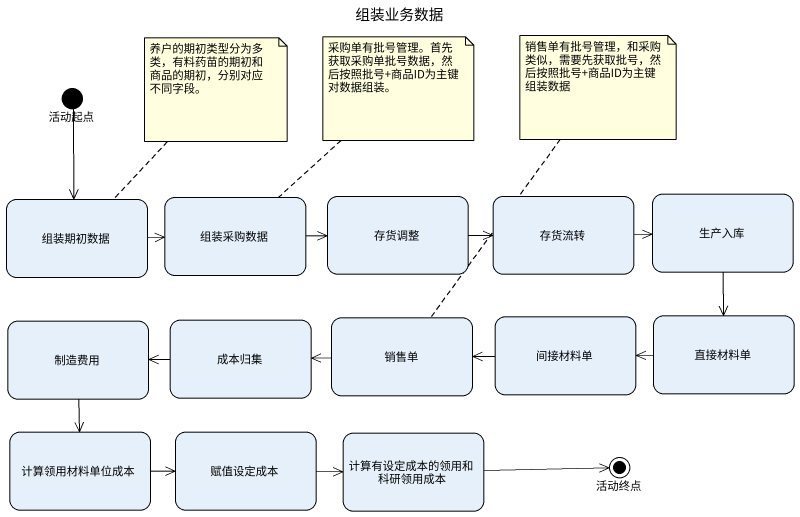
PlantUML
@startuml
title 组装业务数据
hide empty description
state 活动起点 <<start>>
state 组装期初数据
state 组装采购数据
state 存货调整
state 存货流转
state 生产入库
state 制造费用
state 成本归集
state 销售单
state 间接材料单
state 直接材料单
state 计算领用材料单位成本
state 赋值设定成本
state 计算有设定成本的领用和科研领用成本
state 活动终点 <<end>>
活动起点 --> 组装期初数据
组装期初数据 -right-> 组装采购数据
组装采购数据 -right-> 存货调整
存货调整 -right-> 存货流转
存货流转 -right-> 生产入库
生产入库 --> 直接材料单
制造费用 --> 计算领用材料单位成本
成本归集 -left-> 制造费用
销售单 -left-> 成本归集
间接材料单 -left-> 销售单
直接材料单 -left-> 间接材料单
计算领用材料单位成本 -right-> 赋值设定成本
赋值设定成本 -right-> 计算有设定成本的领用和科研领用成本
计算有设定成本的领用和科研领用成本 -right-> 活动终点
note top of 组装期初数据 : 养户的期初类型分为多类，有料药苗的期初和商品的期初，分别对应不同字段。
note top of 组装采购数据 : 采购单有批号管理。首先获取采购单批号数据，然后按照批号+商品ID为主键对数据组装。
note top of 销售单 : 销售单有批号管理，和采购类似，需要先获取批号，然后按照批号+商品ID为主键组装数据
@enduml
